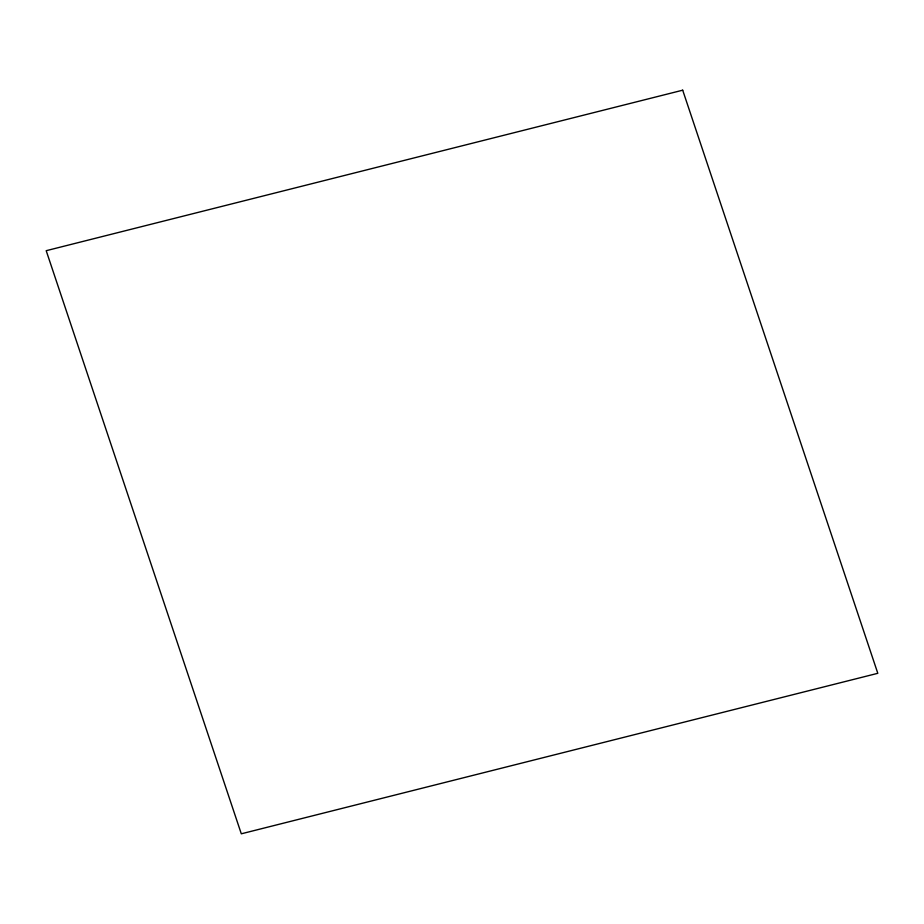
<?xml version="1.0" encoding="UTF-8"?>
<svg xmlns="http://www.w3.org/2000/svg" width="924" height="924" viewBox="0 0 924 924"><rect width="100%" height="100%" fill="white"/><g stroke="black" fill="none" stroke-linecap="round" stroke-linejoin="round"><path stroke-width="1.39" d="M682.697 90.194L46.2 250.693L241.303 833.806L877.8 673.307L682.697 90.194"/></g></svg>
